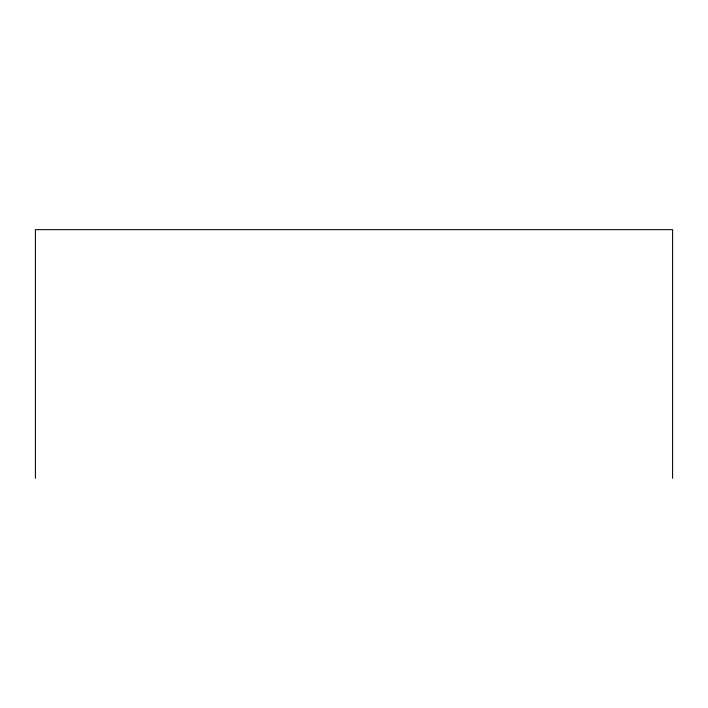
<?xml version="1.0" encoding="UTF-8"?>
<svg xmlns="http://www.w3.org/2000/svg" width="708" height="708" viewBox="0 0 708 708"><rect width="100%" height="100%" fill="white"/><g stroke="black" fill="none" stroke-linecap="round" stroke-linejoin="round"><path stroke-width="1.06" d="M672.6 478.334L672.6 229.666L35.4 229.666L35.4 478.334"/></g></svg>
